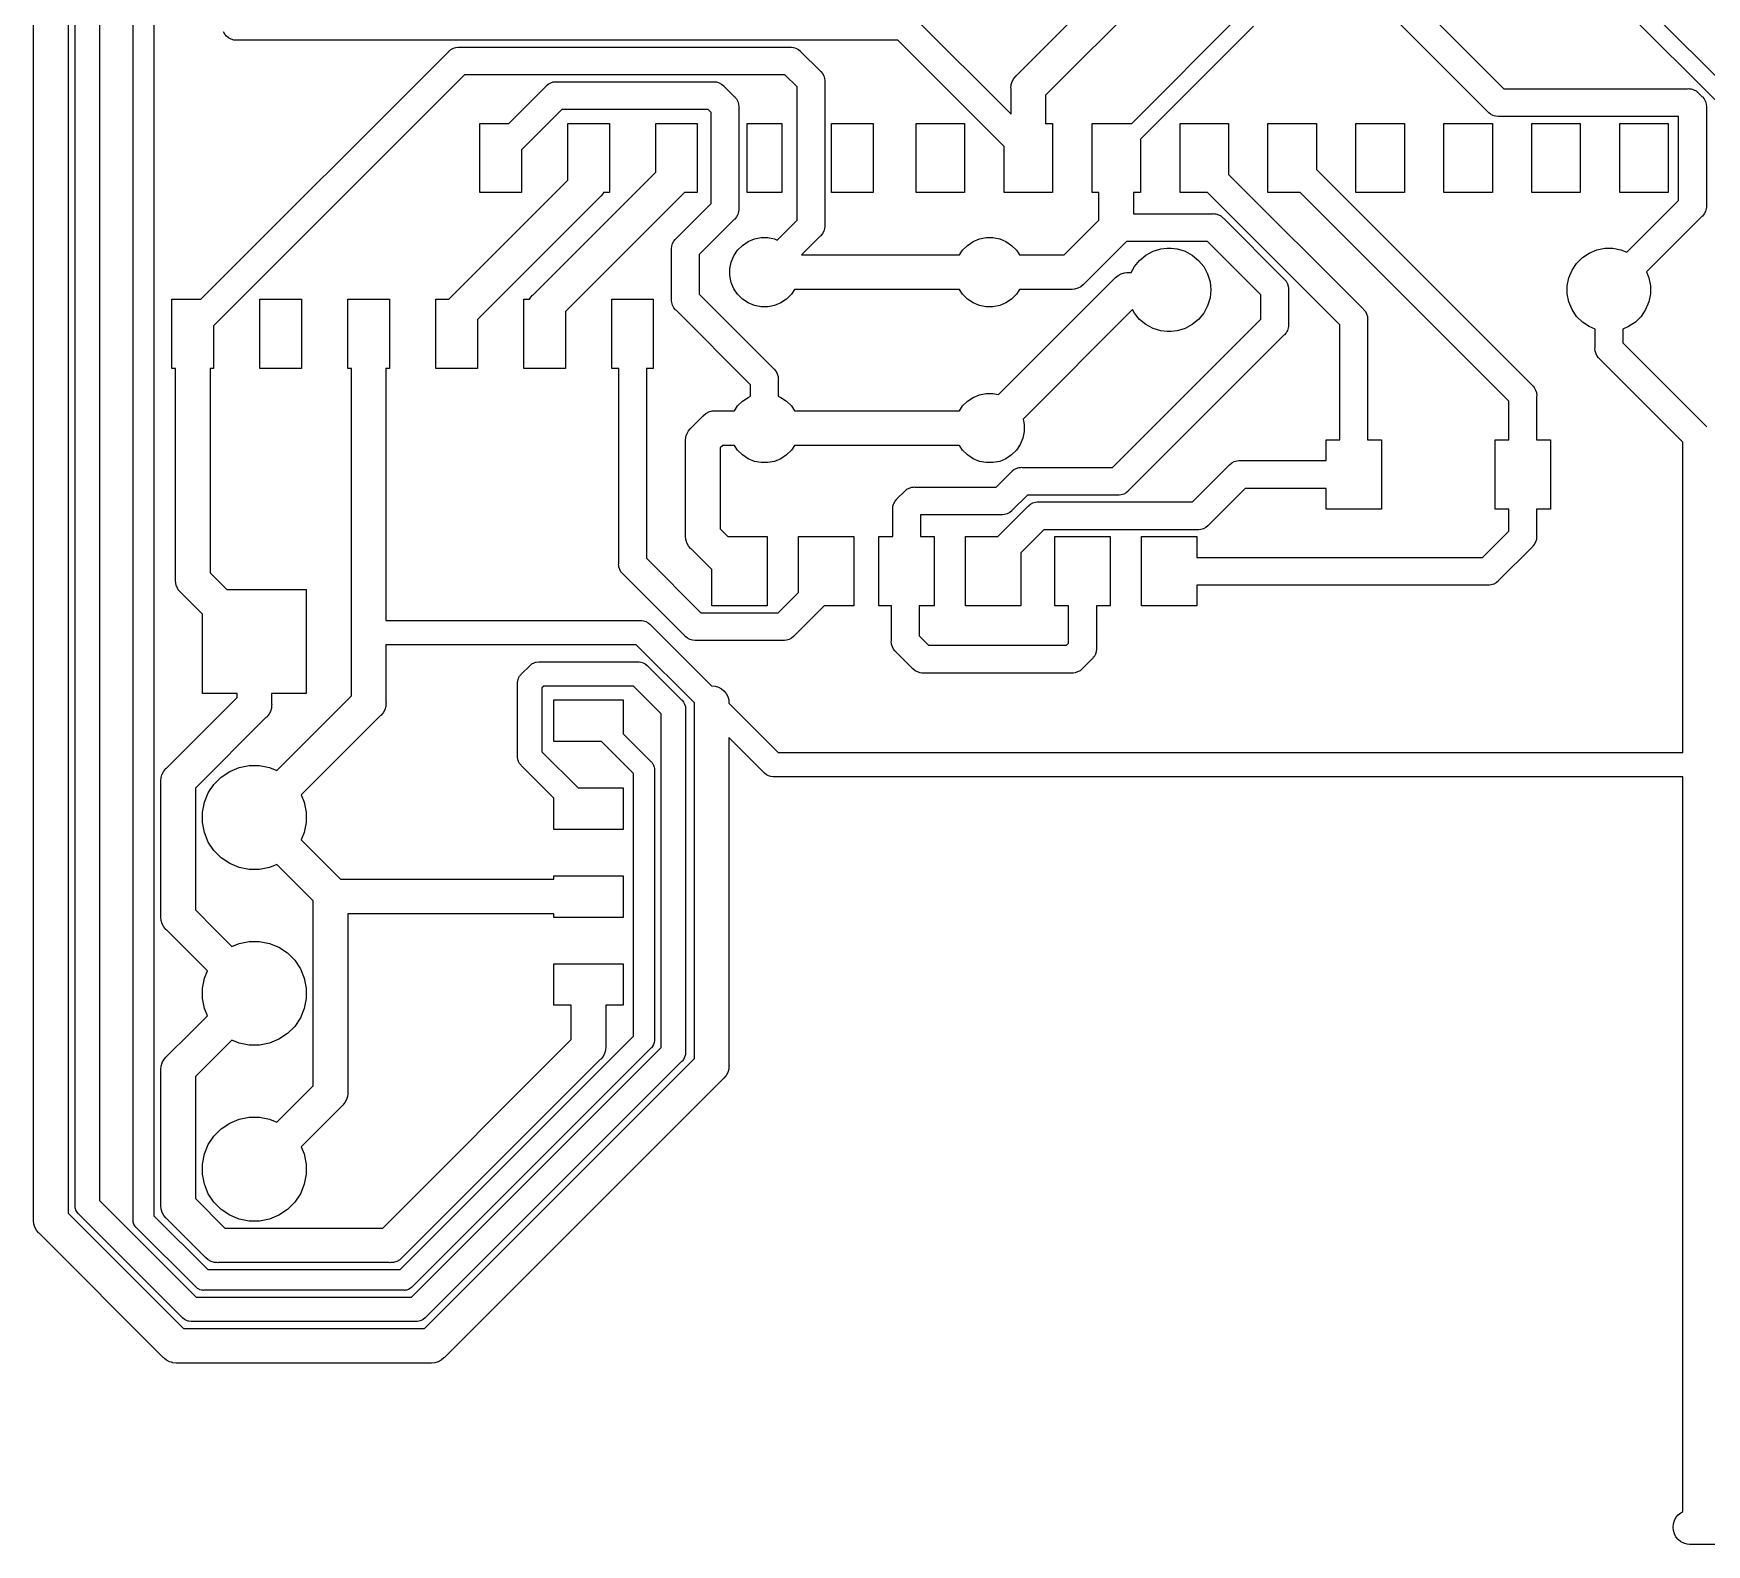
# Model space of a CAD drawing. Extents: x 86.3 to 169.3, y -137.1 to -48.6.
# Drawn here: x 86.33 to 134.65, y -137.08 to -93.43 of the extents above; entities that cross this region are included whole.
import ezdxf

# ---------------------------------------------------------------- set-up
doc = ezdxf.new("R2010")
doc.units = 0
doc.header["$MEASUREMENT"] = 0
doc.layers.add('BLACK', color=7, linetype='CONTINUOUS')

msp = doc.modelspace()

# ---------------------------------------------------------------- linework, layer by layer
at = {"layer": 'BLACK', "linetype": 'CONTINUOUS'}
for p, q in [((86.334, -127.695), (86.334, -88.7436)), ((87.334, -88.9262), (87.334, -127.512)), ((87.534, -127.267), (87.534, -89.1712)), ((88.234, -89.299), (88.234, -127.139)), ((89.21, -127.693), (89.21, -89.9287)), ((89.81, -90.0383), (89.81, -127.584)), ((114.726, -94.6371), (119.442, -89.9209)), ((120.369, -90.408), (115.562, -95.2151)), ((124.372, -90.6023), (128.798, -95.028)), ((128.335, -95.6969), (123.703, -91.0647)), ((131.842, -91.5923), (135.82, -95.5704)), ((135.402, -95.8594), (131.424, -91.8814)), ((111.759, -92.959), (114.562, -95.7623)), ((118.048, -96.028), (121.142, -92.9344)), ((121.56, -93.2235), (118.302, -96.4816)), ((91.8578, -93.4513), (91.8207, -93.3818)), ((91.9078, -93.5122), (91.8578, -93.4513)), ((91.9687, -93.5622), (91.9078, -93.5122)), ((92.0382, -93.5993), (91.9687, -93.5622)), ((92.1136, -93.6222), (92.0382, -93.5993)), ((92.1724, -93.628), (92.1136, -93.6222)), ((92.192, -93.6299), (92.1724, -93.628)), ((92.1724, -93.628), (92.1724, -93.628)), ((92.2117, -93.628), (92.192, -93.6299)), ((111.296, -93.628), (92.2117, -93.628)), ((114.362, -96.6937), (111.296, -93.628)), ((91.1663, -101.108), (98.3153, -93.959)), ((98.3153, -93.959), (98.3278, -93.9438)), ((98.3278, -93.9438), (98.3431, -93.9313)), ((98.3431, -93.9313), (98.3887, -93.8938)), ((98.3431, -93.9313), (98.3431, -93.9313)), ((98.3887, -93.8938), (98.4582, -93.8567)), ((98.3887, -93.8938), (98.3887, -93.8938)), ((98.3887, -93.8938), (98.3887, -93.8938)), ((98.4582, -93.8567), (98.5336, -93.8338)), ((98.5336, -93.8338), (98.5924, -93.828)), ((98.5924, -93.828), (98.612, -93.8261)), ((98.5924, -93.828), (98.5924, -93.828)), ((98.612, -93.8261), (98.6316, -93.828)), ((98.6316, -93.828), (108.178, -93.828)), ((108.178, -93.828), (108.198, -93.8261)), ((108.198, -93.8261), (108.218, -93.828)), ((108.218, -93.828), (108.218, -93.828)), ((108.218, -93.828), (108.276, -93.8338)), ((108.276, -93.8338), (108.352, -93.8567)), ((108.352, -93.8567), (108.421, -93.8938)), ((108.421, -93.8938), (108.482, -93.9438)), ((108.482, -93.9438), (108.495, -93.959)), ((108.495, -93.959), (109.051, -94.5153)), ((98.7777, -94.628), (91.532, -101.874)), ((108.032, -94.628), (98.7777, -94.628)), ((108.382, -94.9777), (108.032, -94.628)), ((109.051, -94.5153), (109.066, -94.5278)), ((109.066, -94.5278), (109.116, -94.5887)), ((109.116, -94.5887), (109.153, -94.6582)), ((109.153, -94.6582), (109.176, -94.7336)), ((114.644, -94.7289), (114.707, -94.6527)), ((114.707, -94.6527), (114.726, -94.6371)), ((100.056, -96.028), (101.125, -94.9591)), ((101.125, -94.9591), (101.138, -94.9438)), ((101.138, -94.9438), (101.199, -94.8938)), ((101.199, -94.8938), (101.268, -94.8567)), ((101.268, -94.8567), (101.344, -94.8338)), ((101.344, -94.8338), (101.402, -94.828)), ((101.402, -94.828), (101.422, -94.8261)), ((101.422, -94.8261), (101.442, -94.828)), ((101.442, -94.828), (105.962, -94.828)), ((105.962, -94.828), (105.982, -94.8261)), ((105.982, -94.8261), (106.002, -94.828)), ((106.002, -94.828), (106.002, -94.828)), ((106.002, -94.828), (106.06, -94.8338)), ((106.06, -94.8338), (106.136, -94.8567)), ((106.136, -94.8567), (106.205, -94.8938)), ((106.205, -94.8938), (106.266, -94.9438)), ((106.266, -94.9438), (106.279, -94.9591)), ((106.279, -94.9591), (106.571, -95.2513)), ((108.382, -98.8243), (108.382, -94.9777)), ((109.176, -94.7336), (109.182, -94.7924)), ((109.182, -94.7924), (109.182, -94.7924)), ((109.182, -94.7924), (109.184, -94.812)), ((109.184, -94.812), (109.182, -94.8316)), ((109.182, -94.8316), (109.182, -98.9704)), ((114.56, -95.008), (114.569, -94.91)), ((114.562, -95.0326), (114.56, -95.008)), ((114.562, -95.7623), (114.562, -95.0326)), ((114.569, -94.91), (114.578, -94.8814)), ((114.578, -94.8814), (114.598, -94.8157)), ((114.598, -94.8157), (114.644, -94.7289)), ((128.798, -95.028), (134.102, -95.028)), ((134.102, -95.028), (134.122, -95.0261)), ((134.122, -95.0261), (134.142, -95.028)), ((134.142, -95.028), (134.142, -95.028)), ((134.142, -95.028), (134.2, -95.0338)), ((134.2, -95.0338), (134.276, -95.0567)), ((134.276, -95.0567), (134.345, -95.0938)), ((134.345, -95.0938), (134.406, -95.1438)), ((134.406, -95.1438), (134.419, -95.159)), ((134.419, -95.159), (134.511, -95.2513)), ((101.588, -95.628), (100.422, -96.7937)), ((105.816, -95.628), (101.588, -95.628)), ((105.902, -95.7137), (105.816, -95.628)), ((106.571, -95.2513), (106.586, -95.2638)), ((106.586, -95.2638), (106.599, -95.279)), ((106.599, -95.279), (106.599, -95.279)), ((106.599, -95.279), (106.636, -95.3247)), ((106.636, -95.3247), (106.673, -95.3942)), ((106.673, -95.3942), (106.696, -95.4696)), ((106.696, -95.4696), (106.704, -95.548)), ((106.704, -95.548), (106.702, -95.5676)), ((106.702, -95.5676), (106.702, -98.4884)), ((115.562, -95.2151), (115.562, -96.028)), ((134.511, -95.2513), (134.526, -95.2638)), ((134.526, -95.2638), (134.576, -95.3247)), ((134.576, -95.3247), (134.613, -95.3942)), ((134.613, -95.3942), (134.613, -95.3942)), ((134.613, -95.3942), (134.636, -95.4696)), ((134.636, -95.4696), (134.644, -95.548)), ((134.644, -95.548), (134.642, -95.5676)), ((134.642, -95.5676), (134.642, -98.4024)), ((99.222, -98.028), (99.222, -96.028)), ((99.222, -96.028), (100.056, -96.028)), ((101.762, -97.6709), (101.762, -96.028)), ((101.762, -96.028), (102.962, -96.028)), ((102.962, -96.028), (102.962, -98.028)), ((104.302, -97.4409), (104.302, -96.028)), ((104.302, -96.028), (105.502, -96.028)), ((105.502, -96.028), (105.502, -98.028)), ((105.902, -98.3423), (105.902, -95.7137)), ((106.942, -98.028), (106.942, -96.028)), ((106.942, -96.028), (107.942, -96.028)), ((107.942, -96.028), (107.942, -98.028)), ((109.382, -98.028), (109.382, -96.028)), ((109.382, -96.028), (110.582, -96.028)), ((110.582, -96.028), (110.582, -98.028)), ((111.822, -98.028), (111.822, -96.028)), ((111.822, -96.028), (113.222, -96.028)), ((113.222, -96.028), (113.222, -98.028)), ((115.562, -96.028), (115.762, -96.028)), ((115.762, -96.028), (115.762, -98.028)), ((116.902, -98.028), (116.902, -96.028)), ((116.902, -96.028), (118.048, -96.028)), ((119.442, -98.028), (119.442, -96.028)), ((119.442, -96.028), (120.842, -96.028)), ((120.842, -96.028), (120.842, -97.5023)), ((121.982, -98.028), (121.982, -96.028)), ((121.982, -96.028), (123.382, -96.028)), ((123.382, -96.028), (123.382, -97.3623)), ((124.522, -98.028), (124.522, -96.028)), ((124.522, -96.028), (125.922, -96.028)), ((125.922, -96.028), (125.922, -98.028)), ((127.062, -98.028), (127.062, -96.028)), ((127.062, -96.028), (128.462, -96.028)), ((128.348, -95.7122), (128.335, -95.6969)), ((128.363, -95.7247), (128.348, -95.7122)), ((128.409, -95.7622), (128.363, -95.7247)), ((128.478, -95.7993), (128.409, -95.7622)), ((128.462, -96.028), (128.462, -98.028)), ((128.554, -95.8222), (128.478, -95.7993)), ((128.632, -95.8299), (128.554, -95.8222)), ((128.652, -95.828), (128.632, -95.8299)), ((133.842, -95.828), (128.652, -95.828)), ((129.602, -98.028), (129.602, -96.028)), ((129.602, -96.028), (131.002, -96.028)), ((131.002, -96.028), (131.002, -98.028)), ((132.142, -98.028), (132.142, -96.028)), ((132.142, -96.028), (133.542, -96.028)), ((133.542, -96.028), (133.542, -98.028)), ((133.842, -98.2563), (133.842, -95.828)), ((118.302, -96.4816), (118.302, -98.028)), ((100.422, -96.7937), (100.422, -98.028)), ((114.362, -98.028), (114.362, -96.6937)), ((100.756, -100.987), (104.302, -97.4409)), ((120.842, -97.5023), (124.729, -101.389)), ((123.382, -97.3623), (129.609, -103.589)), ((98.3249, -101.108), (101.762, -97.6709)), ((100.422, -98.028), (99.222, -98.028)), ((105.129, -98.028), (101.692, -101.465)), ((102.78, -98.0571), (102.717, -98.1333)), ((102.795, -98.028), (102.78, -98.0571)), ((102.962, -98.028), (102.795, -98.028)), ((105.502, -98.028), (105.129, -98.028)), ((107.942, -98.028), (106.942, -98.028)), ((110.582, -98.028), (109.382, -98.028)), ((113.222, -98.028), (111.822, -98.028)), ((115.762, -98.028), (114.362, -98.028)), ((117.102, -98.028), (116.902, -98.028)), ((117.102, -98.8209), (117.102, -98.028)), ((118.302, -98.028), (118.102, -98.028)), ((118.102, -98.028), (118.102, -98.638)), ((120.236, -98.028), (119.442, -98.028)), ((124.06, -101.852), (120.236, -98.028)), ((122.916, -98.028), (121.982, -98.028)), ((128.94, -104.052), (122.916, -98.028)), ((125.922, -98.028), (124.522, -98.028)), ((128.462, -98.028), (127.062, -98.028)), ((131.002, -98.028), (129.602, -98.028)), ((133.542, -98.028), (132.142, -98.028)), ((102.698, -98.1489), (99.152, -101.695)), ((102.717, -98.1333), (102.698, -98.1489)), ((104.887, -99.3573), (105.902, -98.3423)), ((106.702, -98.5276), (106.696, -98.5864)), ((106.702, -98.4884), (106.704, -98.508)), ((106.704, -98.508), (106.702, -98.5276)), ((106.702, -98.5276), (106.702, -98.5276)), ((132.344, -99.7539), (133.842, -98.2563)), ((134.636, -98.5004), (134.613, -98.5758)), ((134.642, -98.4416), (134.636, -98.5004)), ((134.642, -98.4024), (134.644, -98.422)), ((134.644, -98.422), (134.642, -98.4416)), ((134.642, -98.4416), (134.642, -98.4416)), ((106.571, -98.8047), (105.556, -99.8197)), ((106.586, -98.7922), (106.571, -98.8047)), ((106.605, -98.769), (106.586, -98.7922)), ((106.636, -98.7313), (106.605, -98.769)), ((106.673, -98.6618), (106.636, -98.7313)), ((106.636, -98.7313), (106.636, -98.7313)), ((106.696, -98.5864), (106.673, -98.6618)), ((107.807, -99.3989), (108.173, -99.0333)), ((108.173, -99.0333), (108.382, -98.8243)), ((108.173, -99.0333), (108.173, -99.0333)), ((109.182, -99.0096), (109.176, -99.0684)), ((109.182, -98.9704), (109.184, -98.99)), ((109.184, -98.99), (109.182, -99.0096)), ((116.093, -99.83), (117.102, -98.8209)), ((118.102, -98.638), (120.378, -98.638)), ((120.378, -98.638), (120.398, -98.6361)), ((120.398, -98.6361), (120.417, -98.638)), ((120.417, -98.638), (120.417, -98.638)), ((120.417, -98.638), (120.476, -98.6438)), ((120.476, -98.6438), (120.552, -98.6667)), ((120.552, -98.6667), (120.621, -98.7038)), ((120.621, -98.7038), (120.682, -98.7538)), ((120.682, -98.7538), (120.695, -98.769)), ((120.695, -98.769), (122.443, -100.517)), ((134.511, -98.7187), (132.91, -100.32)), ((134.526, -98.7062), (134.511, -98.7187)), ((134.576, -98.6453), (134.526, -98.7062)), ((134.613, -98.5758), (134.576, -98.6453)), ((104.762, -99.5756), (104.785, -99.5002)), ((104.785, -99.5002), (104.822, -99.4307)), ((104.822, -99.4307), (104.859, -99.3851)), ((104.859, -99.385), (104.872, -99.3698)), ((104.859, -99.3851), (104.859, -99.385)), ((104.872, -99.3698), (104.887, -99.3573)), ((106.805, -99.5532), (106.968, -99.4438)), ((106.968, -99.4438), (107.15, -99.3684)), ((107.15, -99.3684), (107.344, -99.33)), ((107.344, -99.33), (107.54, -99.33)), ((107.54, -99.33), (107.734, -99.3684)), ((107.734, -99.3684), (107.807, -99.3989)), ((109.051, -99.2867), (108.739, -99.5989)), ((109.066, -99.2742), (109.051, -99.2867)), ((109.116, -99.2133), (109.066, -99.2742)), ((109.153, -99.1438), (109.116, -99.2133)), ((109.176, -99.0684), (109.153, -99.1438)), ((113.305, -99.5532), (113.468, -99.4438)), ((113.468, -99.4438), (113.65, -99.3684)), ((113.65, -99.3684), (113.844, -99.33)), ((113.844, -99.33), (114.04, -99.33)), ((114.04, -99.33), (114.234, -99.3684)), ((114.234, -99.3684), (114.416, -99.4438)), ((114.416, -99.4438), (114.579, -99.5532)), ((117.899, -99.438), (116.671, -100.666)), ((120.232, -99.438), (117.899, -99.438)), ((121.774, -100.98), (120.232, -99.438)), ((104.754, -99.654), (104.762, -99.5756)), ((104.756, -99.6737), (104.754, -99.654)), ((104.756, -101.11), (104.756, -99.6737)), ((105.556, -99.8197), (105.556, -100.964)), ((106.48, -100.038), (106.556, -99.8563)), ((106.556, -99.8563), (106.665, -99.6925)), ((106.665, -99.6925), (106.805, -99.5532)), ((108.739, -99.599), (108.508, -99.83)), ((108.508, -99.83), (113.073, -99.83)), ((108.739, -99.5989), (108.739, -99.599)), ((113.073, -99.83), (113.165, -99.6925)), ((113.165, -99.6925), (113.305, -99.5532)), ((114.579, -99.5532), (114.719, -99.6925)), ((114.719, -99.6925), (114.811, -99.83)), ((114.811, -99.83), (116.093, -99.83)), ((118.123, -100.168), (118.273, -99.9854)), ((118.273, -99.9854), (118.456, -99.8354)), ((118.456, -99.8354), (118.665, -99.724)), ((118.665, -99.724), (118.891, -99.6554)), ((118.891, -99.6554), (119.067, -99.638)), ((119.067, -99.638), (119.185, -99.638)), ((119.185, -99.638), (119.361, -99.6554)), ((119.361, -99.6554), (119.587, -99.724)), ((119.587, -99.724), (119.796, -99.8354)), ((119.796, -99.8354), (119.979, -99.9854)), ((119.979, -99.9854), (120.129, -100.168)), ((130.894, -100.073), (131.061, -99.9059)), ((131.061, -99.9059), (131.258, -99.7746)), ((131.258, -99.7746), (131.476, -99.6841)), ((131.476, -99.6841), (131.708, -99.638)), ((131.708, -99.638), (131.944, -99.638)), ((131.944, -99.638), (132.176, -99.6841)), ((132.176, -99.6841), (132.344, -99.7539)), ((106.442, -100.232), (106.48, -100.038)), ((106.442, -100.428), (106.442, -100.232)), ((106.48, -100.622), (106.442, -100.428)), ((117.563, -100.502), (117.579, -100.483)), ((117.579, -100.483), (117.655, -100.42)), ((117.655, -100.42), (117.742, -100.374)), ((117.742, -100.374), (117.836, -100.345)), ((117.836, -100.345), (117.909, -100.338)), ((117.909, -100.338), (117.934, -100.336)), ((117.934, -100.336), (117.959, -100.338)), ((117.959, -100.338), (118.033, -100.338)), ((118.033, -100.338), (118.123, -100.168)), ((120.129, -100.168), (120.24, -100.377)), ((120.24, -100.377), (120.309, -100.603)), ((130.626, -100.72), (130.672, -100.488)), ((130.672, -100.488), (130.763, -100.27)), ((130.763, -100.27), (130.894, -100.073)), ((132.91, -100.32), (132.98, -100.488)), ((132.98, -100.488), (133.026, -100.72)), ((105.556, -100.964), (107.711, -103.119)), ((106.556, -100.804), (106.48, -100.622)), ((106.665, -100.967), (106.556, -100.804)), ((106.805, -101.107), (106.665, -100.967)), ((108.219, -100.967), (108.079, -101.107)), ((108.311, -100.83), (108.219, -100.967)), ((113.073, -100.83), (108.311, -100.83)), ((113.165, -100.967), (113.073, -100.83)), ((113.305, -101.107), (113.165, -100.967)), ((114.203, -103.862), (117.563, -100.502)), ((114.719, -100.967), (114.579, -101.107)), ((114.811, -100.83), (114.719, -100.967)), ((116.275, -100.83), (114.811, -100.83)), ((116.3, -100.832), (116.275, -100.83)), ((116.325, -100.83), (116.3, -100.832)), ((116.398, -100.823), (116.325, -100.83)), ((116.492, -100.794), (116.398, -100.823)), ((116.579, -100.748), (116.492, -100.794)), ((116.655, -100.685), (116.579, -100.748)), ((116.671, -100.666), (116.655, -100.685)), ((120.309, -100.603), (120.332, -100.838)), ((120.332, -100.838), (120.309, -101.073)), ((122.443, -100.517), (122.458, -100.53)), ((122.458, -100.53), (122.471, -100.545)), ((122.471, -100.545), (122.471, -100.545)), ((122.471, -100.545), (122.482, -100.559)), ((122.482, -100.559), (122.508, -100.591)), ((122.508, -100.591), (122.545, -100.66)), ((122.545, -100.66), (122.568, -100.736)), ((122.568, -100.736), (122.574, -100.795)), ((122.574, -100.795), (122.574, -100.795)), ((122.574, -100.795), (122.576, -100.814)), ((122.576, -100.814), (122.574, -100.834)), ((122.574, -100.834), (122.574, -101.834)), ((130.626, -100.956), (130.626, -100.72)), ((130.672, -101.188), (130.626, -100.956)), ((133.026, -100.956), (132.98, -101.188)), ((133.026, -100.72), (133.026, -100.956)), ((90.332, -103.108), (90.332, -101.108)), ((90.332, -101.108), (91.1663, -101.108)), ((92.872, -103.108), (92.872, -101.108)), ((92.872, -101.108), (94.072, -101.108)), ((94.072, -101.108), (94.072, -103.108)), ((95.412, -103.108), (95.412, -101.108)), ((95.412, -101.108), (96.612, -101.108)), ((96.612, -101.108), (96.612, -103.108)), ((97.952, -103.108), (97.952, -101.108)), ((97.952, -101.108), (98.3249, -101.108)), ((100.492, -103.108), (100.492, -101.108)), ((100.492, -101.108), (100.659, -101.108)), ((100.659, -101.108), (100.674, -101.079)), ((100.674, -101.079), (100.737, -101.003)), ((100.737, -101.003), (100.756, -100.987)), ((103.032, -103.108), (103.032, -101.108)), ((103.032, -101.108), (104.232, -101.108)), ((104.232, -101.108), (104.232, -103.108)), ((104.754, -101.13), (104.756, -101.11)), ((104.756, -101.149), (104.754, -101.13)), ((104.762, -101.208), (104.756, -101.149)), ((104.785, -101.284), (104.762, -101.208)), ((104.822, -101.353), (104.785, -101.284)), ((104.872, -101.414), (104.822, -101.353)), ((104.887, -101.427), (104.872, -101.414)), ((107.042, -103.581), (104.887, -101.427)), ((106.968, -101.216), (106.805, -101.107)), ((107.15, -101.292), (106.968, -101.216)), ((107.344, -101.33), (107.15, -101.292)), ((107.54, -101.33), (107.344, -101.33)), ((107.734, -101.292), (107.54, -101.33)), ((107.916, -101.216), (107.734, -101.292)), ((108.079, -101.107), (107.916, -101.216)), ((113.468, -101.216), (113.305, -101.107)), ((113.65, -101.292), (113.468, -101.216)), ((113.844, -101.33), (113.65, -101.292)), ((114.04, -101.33), (113.844, -101.33)), ((114.234, -101.292), (114.04, -101.33)), ((114.416, -101.216), (114.234, -101.292)), ((114.579, -101.107), (114.416, -101.216)), ((118.07, -101.409), (114.91, -104.569)), ((118.123, -101.508), (118.07, -101.409)), ((120.24, -101.299), (120.129, -101.508)), ((120.309, -101.073), (120.24, -101.299)), ((121.774, -101.688), (121.774, -100.98)), ((124.729, -101.389), (124.744, -101.402)), ((124.744, -101.402), (124.794, -101.463)), ((130.763, -101.406), (130.672, -101.188)), ((130.894, -101.603), (130.763, -101.406)), ((132.889, -101.406), (132.758, -101.603)), ((132.98, -101.188), (132.889, -101.406)), ((91.532, -101.874), (91.532, -103.108)), ((99.152, -101.695), (99.152, -103.108)), ((101.692, -101.465), (101.692, -103.108)), ((117.496, -105.966), (121.774, -101.688)), ((118.273, -101.691), (118.123, -101.508)), ((118.456, -101.841), (118.273, -101.691)), ((118.665, -101.952), (118.456, -101.841)), ((119.796, -101.841), (119.587, -101.952)), ((119.979, -101.691), (119.796, -101.841)), ((120.129, -101.508), (119.979, -101.691)), ((122.568, -101.932), (122.545, -102.008)), ((122.571, -101.901), (122.568, -101.932)), ((122.576, -101.854), (122.571, -101.901)), ((122.574, -101.834), (122.576, -101.854)), ((124.06, -104.352), (124.06, -101.852)), ((124.794, -101.463), (124.831, -101.532)), ((124.831, -101.532), (124.854, -101.608)), ((124.854, -101.608), (124.86, -101.666)), ((124.86, -101.666), (124.86, -101.666)), ((124.86, -101.666), (124.862, -101.686)), ((124.862, -101.686), (124.86, -101.706)), ((124.86, -101.706), (124.86, -105.172)), ((131.061, -101.77), (130.894, -101.603)), ((131.258, -101.901), (131.061, -101.77)), ((131.426, -101.971), (131.258, -101.901)), ((132.394, -101.901), (132.226, -101.971)), ((132.591, -101.77), (132.394, -101.901)), ((132.758, -101.603), (132.591, -101.77)), ((122.443, -102.151), (117.959, -106.635)), ((118.891, -102.021), (118.665, -101.952)), ((119.067, -102.038), (118.891, -102.021)), ((119.185, -102.038), (119.067, -102.038)), ((119.361, -102.021), (119.185, -102.038)), ((119.587, -101.952), (119.361, -102.021)), ((122.458, -102.138), (122.443, -102.151)), ((122.499, -102.088), (122.458, -102.138)), ((122.508, -102.077), (122.499, -102.088)), ((122.529, -102.038), (122.508, -102.077)), ((122.545, -102.008), (122.529, -102.038)), ((131.426, -102.515), (131.426, -101.971)), ((132.226, -101.971), (132.226, -102.369)), ((132.226, -102.369), (134.635, -104.778)), ((131.424, -102.535), (131.426, -102.515)), ((131.432, -102.613), (131.424, -102.535)), ((131.455, -102.689), (131.432, -102.613)), ((131.492, -102.758), (131.455, -102.689)), ((131.529, -102.804), (131.492, -102.758)), ((131.542, -102.819), (131.529, -102.804)), ((131.529, -102.804), (131.529, -102.804)), ((131.557, -102.832), (131.542, -102.819)), ((133.966, -105.241), (131.557, -102.832)), ((90.432, -103.108), (90.332, -103.108)), ((90.432, -109.195), (90.432, -103.108)), ((91.532, -103.108), (91.432, -103.108)), ((91.432, -103.108), (91.432, -109.013)), ((94.072, -103.108), (92.872, -103.108)), ((95.512, -103.108), (95.412, -103.108)), ((95.512, -105.385), (95.512, -103.108)), ((96.612, -103.108), (96.512, -103.108)), ((96.512, -103.108), (96.512, -110.394)), ((99.152, -103.108), (97.952, -103.108)), ((101.692, -103.108), (100.492, -103.108)), ((103.232, -103.108), (103.032, -103.108)), ((103.232, -103.928), (103.232, -103.108)), ((104.232, -103.108), (104.032, -103.108)), ((104.032, -103.108), (104.032, -108.592)), ((107.711, -103.119), (107.726, -103.132)), ((107.726, -103.132), (107.776, -103.192)), ((107.776, -103.192), (107.813, -103.262)), ((107.813, -103.262), (107.836, -103.337)), ((107.836, -103.337), (107.842, -103.396)), ((107.042, -103.913), (107.042, -103.581)), ((107.842, -103.396), (107.842, -103.396)), ((107.842, -103.396), (107.844, -103.416)), ((107.844, -103.416), (107.842, -103.435)), ((107.842, -103.435), (107.842, -103.913)), ((113.468, -103.944), (113.65, -103.868)), ((113.65, -103.868), (113.844, -103.83)), ((113.844, -103.83), (114.04, -103.83)), ((114.04, -103.83), (114.203, -103.862)), ((129.609, -103.589), (129.624, -103.602)), ((129.624, -103.602), (129.637, -103.617)), ((129.637, -103.617), (129.637, -103.617)), ((129.637, -103.617), (129.674, -103.663)), ((129.674, -103.663), (129.711, -103.732)), ((129.711, -103.732), (129.734, -103.808)), ((129.734, -103.808), (129.742, -103.886)), ((103.232, -108.738), (103.232, -103.928)), ((103.232, -103.928), (103.232, -103.928)), ((105.836, -104.366), (105.93, -104.337)), ((105.93, -104.337), (106.003, -104.33)), ((106.003, -104.33), (106.028, -104.328)), ((106.028, -104.328), (106.052, -104.33)), ((106.052, -104.33), (106.573, -104.33)), ((106.573, -104.33), (106.665, -104.193)), ((106.665, -104.193), (106.805, -104.053)), ((106.805, -104.053), (106.968, -103.944)), ((106.968, -103.944), (107.042, -103.913)), ((107.842, -103.913), (107.916, -103.944)), ((107.916, -103.944), (108.079, -104.053)), ((108.079, -104.053), (108.219, -104.193)), ((108.219, -104.193), (108.311, -104.33)), ((108.311, -104.33), (113.073, -104.33)), ((113.073, -104.33), (113.165, -104.193)), ((113.165, -104.193), (113.305, -104.053)), ((113.305, -104.053), (113.468, -103.944)), ((124.06, -105.172), (124.06, -104.352)), ((124.06, -104.352), (124.06, -104.352)), ((128.94, -105.172), (128.94, -104.052)), ((129.742, -103.886), (129.74, -103.906)), ((129.74, -103.906), (129.74, -105.172)), ((105.246, -104.915), (105.309, -104.839)), ((105.309, -104.839), (105.328, -104.823)), ((105.328, -104.823), (105.657, -104.494)), ((105.657, -104.494), (105.673, -104.475)), ((105.673, -104.475), (105.749, -104.412)), ((105.749, -104.412), (105.836, -104.366)), ((114.91, -104.569), (114.942, -104.732)), ((114.942, -104.732), (114.942, -104.928)), ((134.635, -104.778), (134.65, -104.791)), ((105.162, -105.194), (105.171, -105.096)), ((105.164, -105.218), (105.162, -105.194)), ((105.164, -107.925), (105.164, -105.218)), ((105.171, -105.096), (105.183, -105.055)), ((105.183, -105.055), (105.2, -105.002)), ((105.2, -105.002), (105.246, -104.915)), ((114.828, -105.304), (114.719, -105.467)), ((114.904, -105.122), (114.828, -105.304)), ((114.942, -104.928), (114.904, -105.122)), ((123.66, -105.772), (123.66, -105.172)), ((123.66, -105.172), (124.06, -105.172)), ((124.86, -105.172), (125.26, -105.172)), ((125.26, -105.172), (125.26, -107.172)), ((128.54, -107.172), (128.54, -105.172)), ((128.54, -105.172), (128.94, -105.172)), ((129.74, -105.172), (130.14, -105.172)), ((130.14, -105.172), (130.14, -107.172)), ((133.966, -114.204), (133.966, -105.241)), ((95.512, -110.719), (95.512, -105.385)), ((95.512, -105.385), (95.512, -105.385)), ((106.235, -105.33), (106.164, -105.401)), ((106.164, -105.401), (106.164, -107.743)), ((106.573, -105.33), (106.235, -105.33)), ((106.665, -105.467), (106.573, -105.33)), ((106.805, -105.607), (106.665, -105.467)), ((106.968, -105.716), (106.805, -105.607)), ((107.15, -105.792), (106.968, -105.716)), ((107.344, -105.83), (107.15, -105.792)), ((107.734, -105.792), (107.54, -105.83)), ((107.916, -105.716), (107.734, -105.792)), ((108.079, -105.607), (107.916, -105.716)), ((108.219, -105.467), (108.079, -105.607)), ((108.311, -105.33), (108.219, -105.467)), ((113.073, -105.33), (108.311, -105.33)), ((113.165, -105.467), (113.073, -105.33)), ((113.305, -105.607), (113.165, -105.467)), ((113.468, -105.716), (113.305, -105.607)), ((113.65, -105.792), (113.468, -105.716)), ((113.844, -105.83), (113.65, -105.792)), ((114.234, -105.792), (114.04, -105.83)), ((114.416, -105.716), (114.234, -105.792)), ((114.579, -105.607), (114.416, -105.716)), ((114.719, -105.467), (114.579, -105.607)), ((120.935, -105.838), (121.004, -105.801)), ((121.004, -105.801), (121.08, -105.778)), ((121.08, -105.778), (121.138, -105.772)), ((121.138, -105.772), (121.158, -105.77)), ((121.158, -105.77), (121.178, -105.772)), ((121.178, -105.772), (123.66, -105.772)), ((107.54, -105.83), (107.344, -105.83)), ((114.04, -105.83), (113.844, -105.83)), ((114.134, -106.534), (114.571, -106.097)), ((114.571, -106.097), (114.584, -106.082)), ((114.584, -106.082), (114.599, -106.069)), ((114.599, -106.069), (114.645, -106.032)), ((114.599, -106.069), (114.599, -106.069)), ((114.645, -106.032), (114.714, -105.995)), ((114.714, -105.995), (114.79, -105.972)), ((114.79, -105.972), (114.848, -105.966)), ((114.848, -105.966), (114.868, -105.964)), ((114.868, -105.964), (114.888, -105.966)), ((114.888, -105.966), (117.496, -105.966)), ((119.798, -106.966), (120.861, -105.903)), ((120.861, -105.903), (120.874, -105.888)), ((120.874, -105.888), (120.935, -105.838)), ((111.277, -106.869), (111.481, -106.665)), ((111.481, -106.665), (111.494, -106.65)), ((111.494, -106.65), (111.555, -106.6)), ((111.555, -106.6), (111.624, -106.563)), ((111.624, -106.563), (111.7, -106.54)), ((111.7, -106.54), (111.758, -106.534)), ((111.758, -106.534), (111.778, -106.532)), ((111.778, -106.532), (111.798, -106.534)), ((111.798, -106.534), (114.134, -106.534)), ((115.034, -106.766), (114.597, -107.203)), ((117.642, -106.766), (115.034, -106.766)), ((117.662, -106.768), (117.642, -106.766)), ((117.682, -106.766), (117.662, -106.768)), ((117.74, -106.76), (117.682, -106.766)), ((117.682, -106.766), (117.682, -106.766)), ((117.816, -106.737), (117.74, -106.76)), ((117.885, -106.7), (117.816, -106.737)), ((117.946, -106.65), (117.885, -106.7)), ((117.959, -106.635), (117.946, -106.65)), ((121.324, -106.572), (120.261, -107.635)), ((123.66, -106.572), (121.324, -106.572)), ((123.66, -107.172), (123.66, -106.572)), ((111.144, -107.166), (111.152, -107.088)), ((111.146, -107.186), (111.144, -107.166)), ((111.146, -107.966), (111.146, -107.186)), ((111.152, -107.088), (111.169, -107.032)), ((111.169, -107.032), (111.175, -107.012)), ((111.175, -107.012), (111.212, -106.943)), ((111.212, -106.943), (111.262, -106.882)), ((111.262, -106.882), (111.277, -106.869)), ((114.18, -107.966), (115.049, -107.097)), ((114.584, -107.218), (114.523, -107.268)), ((114.597, -107.203), (114.584, -107.218)), ((115.049, -107.097), (115.062, -107.082)), ((115.062, -107.082), (115.077, -107.069)), ((115.077, -107.069), (115.123, -107.032)), ((115.077, -107.069), (115.077, -107.069)), ((115.123, -107.032), (115.192, -106.995)), ((115.123, -107.032), (115.123, -107.032)), ((115.123, -107.032), (115.123, -107.032)), ((115.192, -106.995), (115.268, -106.972)), ((115.268, -106.972), (115.326, -106.966)), ((115.326, -106.966), (115.346, -106.964)), ((115.326, -106.966), (115.326, -106.966)), ((115.346, -106.964), (115.366, -106.966)), ((115.366, -106.966), (119.798, -106.966)), ((125.26, -107.172), (123.66, -107.172)), ((128.94, -107.172), (128.54, -107.172)), ((128.94, -107.806), (128.94, -107.172)), ((130.14, -107.172), (129.74, -107.172)), ((129.74, -107.172), (129.74, -107.952)), ((106.164, -107.743), (106.387, -107.966)), ((114.28, -107.334), (111.946, -107.334)), ((111.946, -107.334), (111.946, -107.966)), ((114.3, -107.336), (114.28, -107.334)), ((114.32, -107.334), (114.3, -107.336)), ((114.378, -107.328), (114.32, -107.334)), ((114.32, -107.334), (114.32, -107.334)), ((114.454, -107.305), (114.378, -107.328)), ((114.523, -107.268), (114.454, -107.305)), ((120.118, -107.737), (120.042, -107.76)), ((120.187, -107.7), (120.118, -107.737)), ((120.248, -107.65), (120.187, -107.7)), ((120.261, -107.635), (120.248, -107.65)), ((105.162, -107.95), (105.164, -107.925)), ((105.171, -108.048), (105.162, -107.95)), ((105.19, -108.109), (105.171, -108.048)), ((105.2, -108.142), (105.19, -108.109)), ((105.246, -108.229), (105.2, -108.142)), ((106.387, -107.966), (107.52, -107.966)), ((107.52, -107.966), (107.52, -109.966)), ((108.42, -109.58), (108.42, -107.966)), ((108.42, -107.966), (110.02, -107.966)), ((110.02, -107.966), (110.02, -109.966)), ((110.746, -109.966), (110.746, -107.966)), ((110.746, -107.966), (111.146, -107.966)), ((111.946, -107.966), (112.346, -107.966)), ((112.346, -107.966), (112.346, -109.966)), ((113.246, -109.966), (113.246, -107.966)), ((113.246, -107.966), (114.18, -107.966)), ((115.512, -107.766), (114.846, -108.432)), ((119.944, -107.766), (115.512, -107.766)), ((115.826, -109.966), (115.826, -107.966)), ((115.826, -107.966), (117.426, -107.966)), ((117.426, -107.966), (117.426, -109.966)), ((118.326, -109.966), (118.326, -107.966)), ((118.326, -107.966), (119.926, -107.966)), ((119.926, -107.966), (119.926, -108.566)), ((119.964, -107.768), (119.944, -107.766)), ((119.984, -107.766), (119.964, -107.768)), ((120.042, -107.76), (119.984, -107.766)), ((119.984, -107.766), (119.984, -107.766)), ((128.18, -108.566), (128.94, -107.806)), ((129.674, -108.195), (129.64, -108.237)), ((129.711, -108.126), (129.674, -108.195)), ((129.674, -108.195), (129.674, -108.195)), ((129.734, -108.05), (129.711, -108.126)), ((129.74, -107.992), (129.734, -108.05)), ((129.74, -107.952), (129.742, -107.972)), ((129.742, -107.972), (129.74, -107.992)), ((129.74, -107.992), (129.74, -107.992)), ((104.032, -108.592), (105.606, -110.166)), ((105.309, -108.305), (105.246, -108.229)), ((105.328, -108.321), (105.309, -108.305)), ((105.92, -108.913), (105.328, -108.321)), ((114.846, -108.432), (114.846, -109.966)), ((119.926, -108.566), (128.18, -108.566)), ((129.609, -108.269), (128.643, -109.235)), ((129.624, -108.256), (129.609, -108.269)), ((129.64, -108.237), (129.624, -108.256)), ((91.432, -109.013), (91.9171, -109.498)), ((103.23, -108.758), (103.232, -108.738)), ((103.234, -108.799), (103.23, -108.758)), ((103.238, -108.836), (103.234, -108.799)), ((103.261, -108.912), (103.238, -108.836)), ((103.298, -108.981), (103.261, -108.912)), ((103.348, -109.042), (103.298, -108.981)), ((103.363, -109.055), (103.348, -109.042)), ((105.143, -110.835), (103.363, -109.055)), ((105.92, -109.966), (105.92, -108.913)), ((90.4296, -109.22), (90.432, -109.195)), ((90.4392, -109.318), (90.4296, -109.22)), ((90.4664, -109.407), (90.4392, -109.318)), ((90.4678, -109.412), (90.4664, -109.407)), ((90.5143, -109.499), (90.4678, -109.412)), ((90.5767, -109.575), (90.5143, -109.499)), ((90.5958, -109.591), (90.5767, -109.575)), ((91.21, -110.205), (90.5958, -109.591)), ((91.9171, -109.498), (94.21, -109.498)), ((94.21, -109.498), (94.21, -112.498)), ((107.834, -110.166), (108.42, -109.58)), ((128.326, -109.366), (119.926, -109.366)), ((119.926, -109.366), (119.926, -109.966)), ((128.346, -109.368), (128.326, -109.366)), ((128.366, -109.366), (128.346, -109.368)), ((128.424, -109.36), (128.366, -109.366)), ((128.366, -109.366), (128.366, -109.366)), ((128.5, -109.337), (128.424, -109.36)), ((128.569, -109.3), (128.5, -109.337)), ((128.63, -109.25), (128.569, -109.3)), ((128.643, -109.235), (128.63, -109.25)), ((107.52, -109.966), (105.92, -109.966)), ((109.166, -109.966), (108.297, -110.835)), ((110.02, -109.966), (109.166, -109.966)), ((111.106, -109.966), (110.746, -109.966)), ((111.106, -110.978), (111.106, -109.966)), ((112.346, -109.966), (111.906, -109.966)), ((111.906, -109.966), (111.906, -110.832)), ((114.846, -109.966), (113.246, -109.966)), ((116.226, -109.966), (115.826, -109.966)), ((116.226, -111.046), (116.226, -109.966)), ((117.426, -109.966), (117.026, -109.966)), ((117.026, -109.966), (117.026, -111.192)), ((119.926, -109.966), (118.326, -109.966)), ((91.21, -112.498), (91.21, -110.205)), ((96.512, -110.394), (103.868, -110.394)), ((103.868, -110.394), (103.885, -110.392)), ((103.885, -110.392), (103.902, -110.394)), ((103.902, -110.394), (103.902, -110.394)), ((103.902, -110.394), (103.953, -110.399)), ((103.953, -110.399), (104.019, -110.419)), ((104.019, -110.419), (104.08, -110.452)), ((104.08, -110.452), (104.133, -110.495)), ((104.133, -110.495), (104.144, -110.509)), ((104.144, -110.509), (105.911, -112.275)), ((105.606, -110.166), (107.834, -110.166)), ((95.512, -112.569), (95.512, -110.719)), ((95.512, -110.719), (95.512, -110.719)), ((103.74, -111.094), (96.512, -111.094)), ((96.512, -111.094), (96.512, -112.751)), ((105.417, -112.772), (103.74, -111.094)), ((105.156, -110.85), (105.143, -110.835)), ((105.171, -110.863), (105.156, -110.85)), ((105.217, -110.9), (105.171, -110.863)), ((105.286, -110.937), (105.217, -110.9)), ((105.362, -110.96), (105.286, -110.937)), ((105.44, -110.968), (105.362, -110.96)), ((105.46, -110.966), (105.44, -110.968)), ((107.98, -110.966), (105.46, -110.966)), ((108, -110.968), (107.98, -110.966)), ((108.02, -110.966), (108, -110.968)), ((108.078, -110.96), (108.02, -110.966)), ((108.02, -110.966), (108.02, -110.966)), ((108.154, -110.937), (108.078, -110.96)), ((108.223, -110.9), (108.154, -110.937)), ((108.284, -110.85), (108.223, -110.9)), ((108.297, -110.835), (108.284, -110.85)), ((111.104, -110.998), (111.106, -110.978)), ((111.112, -111.076), (111.104, -110.998)), ((111.135, -111.152), (111.112, -111.076)), ((111.906, -110.832), (112.18, -111.106)), ((112.18, -111.106), (116.166, -111.106)), ((116.166, -111.106), (116.226, -111.046)), ((100.787, -111.609), (100.833, -111.595)), ((100.833, -111.595), (100.853, -111.589)), ((100.853, -111.589), (100.922, -111.582)), ((100.922, -111.582), (100.939, -111.584)), ((100.939, -111.584), (103.785, -111.584)), ((103.785, -111.584), (103.802, -111.582)), ((103.802, -111.582), (103.819, -111.584)), ((103.819, -111.584), (103.819, -111.584)), ((103.819, -111.584), (103.871, -111.589)), ((103.871, -111.589), (103.937, -111.609)), ((111.172, -111.221), (111.135, -111.152)), ((111.209, -111.267), (111.172, -111.221)), ((111.222, -111.282), (111.209, -111.267)), ((111.209, -111.267), (111.209, -111.267)), ((111.237, -111.295), (111.222, -111.282)), ((111.717, -111.775), (111.237, -111.295)), ((116.895, -111.509), (116.629, -111.775)), ((116.91, -111.496), (116.895, -111.509)), ((116.938, -111.462), (116.91, -111.496)), ((116.96, -111.435), (116.938, -111.462)), ((116.997, -111.366), (116.96, -111.435)), ((117.02, -111.29), (116.997, -111.366)), ((117.028, -111.212), (117.02, -111.29)), ((117.026, -111.192), (117.028, -111.212)), ((100.325, -112.1), (100.337, -112.059)), ((100.337, -112.059), (100.37, -111.999)), ((100.37, -111.999), (100.413, -111.945)), ((100.413, -111.945), (100.427, -111.934)), ((100.427, -111.934), (100.662, -111.699)), ((100.662, -111.699), (100.673, -111.685)), ((100.673, -111.685), (100.727, -111.642)), ((100.727, -111.642), (100.787, -111.609)), ((103.937, -111.609), (103.997, -111.642)), ((103.997, -111.642), (104.051, -111.685)), ((104.051, -111.685), (104.062, -111.699)), ((104.062, -111.699), (105.047, -112.684)), ((111.73, -111.79), (111.717, -111.775)), ((111.791, -111.84), (111.73, -111.79)), ((111.86, -111.877), (111.791, -111.84)), ((111.936, -111.9), (111.86, -111.877)), ((111.994, -111.906), (111.936, -111.9)), ((112.014, -111.908), (111.994, -111.906)), ((111.994, -111.906), (111.994, -111.906)), ((112.034, -111.906), (112.014, -111.908)), ((116.312, -111.906), (112.034, -111.906)), ((116.332, -111.908), (116.312, -111.906)), ((116.352, -111.906), (116.332, -111.908)), ((116.41, -111.9), (116.352, -111.906)), ((116.352, -111.906), (116.352, -111.906)), ((116.486, -111.877), (116.41, -111.9)), ((116.555, -111.84), (116.486, -111.877)), ((116.616, -111.79), (116.555, -111.84)), ((116.629, -111.775), (116.616, -111.79)), ((92.21, -112.498), (91.21, -112.498)), ((92.21, -112.615), (92.21, -112.498)), ((94.21, -112.498), (93.21, -112.498)), ((93.21, -112.498), (93.21, -112.797)), ((93.3581, -114.723), (95.512, -112.569)), ((100.31, -112.194), (100.317, -112.125)), ((100.312, -112.211), (100.31, -112.194)), ((100.312, -114.307), (100.312, -112.211)), ((100.317, -112.125), (100.325, -112.1)), ((101.067, -112.284), (101.012, -112.339)), ((101.012, -112.339), (101.012, -114.179)), ((103.657, -112.284), (101.067, -112.284)), ((104.462, -113.089), (103.657, -112.284)), ((105.911, -112.275), (105.917, -112.274)), ((105.917, -112.274), (106.015, -112.284)), ((106.015, -112.284), (106.11, -112.312)), ((106.11, -112.312), (106.197, -112.359)), ((106.197, -112.359), (106.273, -112.421)), ((106.273, -112.421), (106.335, -112.497)), ((106.335, -112.497), (106.382, -112.584)), ((90.1738, -114.651), (92.21, -112.615)), ((93.1742, -113.014), (93.1277, -113.101)), ((93.2028, -112.92), (93.1742, -113.014)), ((93.21, -112.847), (93.2028, -112.92)), ((93.21, -112.797), (93.2124, -112.822)), ((93.2124, -112.822), (93.21, -112.847)), ((93.21, -112.847), (93.21, -112.847)), ((96.4297, -113.055), (96.3673, -113.131)), ((96.4762, -112.968), (96.4297, -113.055)), ((96.5048, -112.874), (96.4762, -112.968)), ((96.512, -112.801), (96.5048, -112.874)), ((96.512, -112.751), (96.5144, -112.776)), ((96.5144, -112.776), (96.512, -112.801)), ((96.512, -112.801), (96.512, -112.801)), ((101.362, -113.884), (101.362, -112.684)), ((101.362, -112.684), (103.362, -112.684)), ((103.362, -112.684), (103.362, -113.66)), ((105.047, -112.684), (105.061, -112.695)), ((105.061, -112.695), (105.104, -112.749)), ((105.104, -112.749), (105.137, -112.809)), ((105.137, -112.809), (105.157, -112.875)), ((105.157, -112.875), (105.161, -112.92)), ((105.161, -112.92), (105.164, -112.944)), ((105.164, -112.944), (105.162, -112.961)), ((105.162, -112.961), (105.162, -122.853)), ((105.417, -123.043), (105.417, -112.772)), ((106.382, -112.584), (106.41, -112.679)), ((106.41, -112.679), (106.417, -112.752)), ((106.417, -112.752), (106.417, -112.782)), ((106.417, -112.782), (107.84, -114.204)), ((93.0462, -113.193), (91.01, -115.229)), ((93.0653, -113.177), (93.0462, -113.193)), ((93.1277, -113.101), (93.0653, -113.177)), ((96.3482, -113.147), (94.0652, -115.43)), ((96.3673, -113.131), (96.3482, -113.147)), ((104.462, -122.725), (104.462, -113.089)), ((102.738, -113.884), (101.362, -113.884)), ((103.662, -114.808), (102.738, -113.884)), ((103.362, -113.66), (104.164, -114.461)), ((107.435, -114.789), (106.417, -113.772)), ((106.417, -113.772), (106.417, -123.225)), ((100.31, -114.324), (100.312, -114.307)), ((100.317, -114.393), (100.31, -114.324)), ((100.329, -114.433), (100.317, -114.393)), ((100.337, -114.459), (100.329, -114.433)), ((100.37, -114.519), (100.337, -114.459)), ((101.012, -114.179), (102.057, -115.224)), ((104.164, -114.461), (104.175, -114.471)), ((104.175, -114.471), (104.185, -114.482)), ((104.185, -114.482), (104.213, -114.517)), ((107.84, -114.204), (133.966, -114.204)), ((90.0076, -115.022), (90.0172, -114.924)), ((90.0172, -114.924), (90.0391, -114.852)), ((90.0391, -114.852), (90.0458, -114.83)), ((90.0458, -114.83), (90.0923, -114.743)), ((90.0923, -114.743), (90.1547, -114.667)), ((90.1547, -114.667), (90.1738, -114.651)), ((91.5449, -115.122), (91.7538, -114.913)), ((91.7538, -114.913), (91.9995, -114.749)), ((91.9995, -114.749), (92.2725, -114.636)), ((92.2725, -114.636), (92.5623, -114.578)), ((92.5623, -114.578), (92.8577, -114.578)), ((92.8577, -114.578), (93.1475, -114.636)), ((93.1475, -114.636), (93.3581, -114.723)), ((100.413, -114.573), (100.37, -114.519)), ((100.427, -114.584), (100.413, -114.573)), ((101.362, -115.519), (100.427, -114.584)), ((103.662, -122.394), (103.662, -114.808)), ((104.213, -114.517), (104.22, -114.529)), ((104.22, -114.529), (104.241, -114.569)), ((104.241, -114.569), (104.258, -114.625)), ((104.258, -114.625), (104.262, -114.669)), ((104.262, -114.669), (104.262, -114.669)), ((104.262, -114.669), (104.263, -114.684)), ((104.263, -114.684), (104.262, -114.699)), ((104.262, -114.699), (104.262, -122.504)), ((107.446, -114.803), (107.435, -114.789)), ((107.499, -114.846), (107.446, -114.803)), ((107.539, -114.868), (107.499, -114.846)), ((107.56, -114.879), (107.539, -114.868)), ((107.626, -114.899), (107.56, -114.879)), ((107.695, -114.906), (107.626, -114.899)), ((107.712, -114.904), (107.695, -114.906)), ((133.966, -114.904), (107.712, -114.904)), ((133.966, -136.131), (133.966, -114.904)), ((90.01, -115.047), (90.0076, -115.022)), ((90.01, -118.933), (90.01, -115.047)), ((91.01, -115.229), (91.01, -118.751)), ((91.2676, -115.64), (91.3807, -115.367)), ((91.3807, -115.367), (91.5449, -115.122)), ((94.0652, -115.43), (94.1524, -115.64)), ((102.057, -115.224), (103.362, -115.224)), ((103.362, -115.224), (103.362, -116.424)), ((91.21, -115.93), (91.2676, -115.64)), ((91.21, -116.226), (91.21, -115.93)), ((94.1524, -115.64), (94.21, -115.93)), ((94.21, -115.93), (94.21, -116.226)), ((101.362, -116.424), (101.362, -115.519)), ((91.2676, -116.516), (91.21, -116.226)), ((94.21, -116.226), (94.1524, -116.516)), ((103.362, -116.424), (101.362, -116.424)), ((91.3807, -116.789), (91.2676, -116.516)), ((91.5449, -117.034), (91.3807, -116.789)), ((94.1524, -116.516), (94.0652, -116.726)), ((94.0652, -116.726), (95.2031, -117.864)), ((91.7538, -117.243), (91.5449, -117.034)), ((91.9995, -117.407), (91.7538, -117.243)), ((92.2725, -117.52), (91.9995, -117.407)), ((92.5623, -117.578), (92.2725, -117.52)), ((92.8577, -117.578), (92.5623, -117.578)), ((93.1475, -117.52), (92.8577, -117.578)), ((93.3581, -117.433), (93.1475, -117.52)), ((94.41, -118.485), (93.3581, -117.433)), ((95.2031, -117.864), (101.362, -117.864)), ((101.362, -117.764), (103.362, -117.764)), ((101.362, -117.864), (101.362, -117.764)), ((103.362, -117.764), (103.362, -118.964)), ((91.01, -118.751), (91.5809, -119.322)), ((94.41, -123.831), (94.41, -118.485)), ((90.0076, -118.958), (90.01, -118.933)), ((90.0172, -119.056), (90.0076, -118.958)), ((90.0458, -119.15), (90.0172, -119.056)), ((90.0923, -119.237), (90.0458, -119.15)), ((90.1547, -119.313), (90.0923, -119.237)), ((90.1738, -119.329), (90.1547, -119.313)), ((90.8738, -120.029), (90.1738, -119.329)), ((91.5809, -119.322), (91.5809, -119.322)), ((91.5809, -119.322), (92.0619, -119.803)), ((101.362, -118.864), (95.41, -118.864)), ((95.41, -118.864), (95.41, -124.013)), ((101.362, -118.964), (101.362, -118.864)), ((103.362, -118.964), (101.362, -118.964)), ((92.0619, -119.803), (92.2725, -119.716)), ((92.2725, -119.716), (92.5623, -119.658)), ((92.5623, -119.658), (92.8577, -119.658)), ((92.8577, -119.658), (93.1475, -119.716)), ((93.1475, -119.716), (93.4205, -119.829)), ((91.3548, -120.51), (90.8738, -120.029)), ((90.8738, -120.029), (90.8738, -120.029)), ((93.4205, -119.829), (93.6662, -119.993)), ((93.6662, -119.993), (93.8751, -120.202)), ((93.8751, -120.202), (94.0393, -120.447)), ((101.362, -121.504), (101.362, -120.304)), ((101.362, -120.304), (103.362, -120.304)), ((103.362, -120.304), (103.362, -121.504)), ((91.21, -121.01), (91.2676, -120.72)), ((91.2676, -120.72), (91.3548, -120.51)), ((94.0393, -120.447), (94.1524, -120.72)), ((94.1524, -120.72), (94.21, -121.01)), ((91.21, -121.306), (91.21, -121.01)), ((94.21, -121.01), (94.21, -121.306)), ((91.2676, -121.596), (91.21, -121.306)), ((91.3548, -121.806), (91.2676, -121.596)), ((94.1524, -121.596), (94.0393, -121.869)), ((94.21, -121.306), (94.1524, -121.596)), ((101.862, -121.504), (101.362, -121.504)), ((101.862, -122.497), (101.862, -121.504)), ((103.362, -121.504), (102.862, -121.504)), ((102.862, -121.504), (102.862, -122.679)), ((90.8738, -122.287), (91.3548, -121.806)), ((93.8751, -122.114), (93.6662, -122.323)), ((94.0393, -121.869), (93.8751, -122.114)), ((90.1738, -122.987), (90.8738, -122.287)), ((90.8738, -122.287), (90.8738, -122.287)), ((92.0619, -122.513), (91.5809, -122.994)), ((92.2725, -122.6), (92.0619, -122.513)), ((92.5623, -122.658), (92.2725, -122.6)), ((92.8577, -122.658), (92.5623, -122.658)), ((93.1475, -122.6), (92.8577, -122.658)), ((93.4205, -122.487), (93.1475, -122.6)), ((93.6662, -122.323), (93.4205, -122.487)), ((96.4209, -127.938), (101.862, -122.497)), ((96.918, -129.138), (103.662, -122.394)), ((102.864, -122.704), (102.855, -122.802)), ((102.862, -122.679), (102.864, -122.704)), ((104.206, -122.694), (104.175, -122.731)), ((104.213, -122.686), (104.206, -122.694)), ((104.236, -122.642), (104.213, -122.686)), ((104.241, -122.634), (104.236, -122.642)), ((104.258, -122.577), (104.241, -122.634)), ((104.262, -122.533), (104.258, -122.577)), ((104.262, -122.504), (104.263, -122.518)), ((104.263, -122.518), (104.262, -122.533)), ((104.262, -122.533), (104.262, -122.533)), ((90.0172, -123.26), (90.0458, -123.166)), ((90.0458, -123.166), (90.0484, -123.161)), ((90.0484, -123.161), (90.0923, -123.079)), ((90.0923, -123.079), (90.1547, -123.003)), ((90.1547, -123.003), (90.1738, -122.987)), ((91.5809, -122.994), (91.01, -123.565)), ((91.5809, -122.994), (91.5809, -122.994)), ((102.698, -123.075), (96.9989, -128.774)), ((97.2493, -129.938), (104.462, -122.725)), ((104.164, -122.741), (97.2648, -129.64)), ((97.6221, -130.838), (105.417, -123.043)), ((105.047, -123.13), (97.654, -130.523)), ((102.717, -123.059), (102.698, -123.075)), ((102.78, -122.983), (102.717, -123.059)), ((102.826, -122.896), (102.78, -122.983)), ((102.851, -122.814), (102.826, -122.896)), ((102.855, -122.802), (102.851, -122.814)), ((104.175, -122.731), (104.164, -122.741)), ((105.061, -123.119), (105.047, -123.13)), ((105.104, -123.066), (105.061, -123.119)), ((105.137, -123.005), (105.104, -123.066)), ((105.151, -122.959), (105.137, -123.005)), ((105.157, -122.939), (105.151, -122.959)), ((105.164, -122.87), (105.157, -122.939)), ((105.162, -122.853), (105.164, -122.87)), ((90.0076, -123.358), (90.0172, -123.26)), ((90.01, -123.383), (90.0076, -123.358)), ((90.01, -127.269), (90.01, -123.383)), ((91.01, -123.565), (91.01, -127.087)), ((106.254, -123.621), (98.2002, -131.674)), ((106.273, -123.605), (106.254, -123.621)), ((106.335, -123.529), (106.273, -123.605)), ((106.382, -123.442), (106.335, -123.529)), ((106.41, -123.348), (106.382, -123.442)), ((106.417, -123.274), (106.41, -123.348)), ((106.417, -123.225), (106.42, -123.25)), ((106.42, -123.25), (106.417, -123.274)), ((106.417, -123.274), (106.417, -123.274)), ((93.8738, -124.367), (94.41, -123.831)), ((95.4028, -124.136), (95.3742, -124.23)), ((95.41, -124.063), (95.4028, -124.136)), ((95.41, -124.013), (95.4124, -124.038)), ((95.4124, -124.038), (95.41, -124.063)), ((95.41, -124.063), (95.41, -124.063)), ((93.3581, -124.883), (93.8738, -124.367)), ((93.8738, -124.367), (93.8738, -124.367)), ((95.2462, -124.409), (94.5809, -125.074)), ((95.2653, -124.393), (95.2462, -124.409)), ((95.3277, -124.317), (95.2653, -124.393)), ((95.3742, -124.23), (95.3277, -124.317)), ((91.5449, -125.282), (91.7538, -125.073)), ((91.7538, -125.073), (91.9995, -124.909)), ((91.9995, -124.909), (92.2725, -124.796)), ((92.2725, -124.796), (92.5623, -124.738)), ((92.5623, -124.738), (92.8577, -124.738)), ((92.8577, -124.738), (93.1475, -124.796)), ((93.1475, -124.796), (93.3581, -124.883)), ((94.5809, -125.074), (94.0652, -125.59)), ((94.5809, -125.074), (94.5809, -125.074)), ((91.2676, -125.8), (91.3807, -125.527)), ((91.3807, -125.527), (91.5449, -125.282)), ((94.0652, -125.59), (94.1524, -125.8)), ((91.21, -126.09), (91.2676, -125.8)), ((91.21, -126.386), (91.21, -126.09)), ((94.1524, -125.8), (94.21, -126.09)), ((94.21, -126.09), (94.21, -126.386)), ((91.2676, -126.676), (91.21, -126.386)), ((94.21, -126.386), (94.1524, -126.676)), ((91.3807, -126.949), (91.2676, -126.676)), ((91.5449, -127.194), (91.3807, -126.949)), ((94.0393, -126.949), (93.8751, -127.194)), ((94.1524, -126.676), (94.0393, -126.949)), ((87.334, -127.512), (90.6599, -130.838)), ((87.5323, -127.284), (87.534, -127.267)), ((87.5391, -127.353), (87.5323, -127.284)), ((87.5564, -127.41), (87.5391, -127.353)), ((87.5591, -127.419), (87.5564, -127.41)), ((87.5916, -127.48), (87.5591, -127.419)), ((87.6353, -127.533), (87.5916, -127.48)), ((87.6487, -127.544), (87.6353, -127.533)), ((90.628, -130.523), (87.6487, -127.544)), ((88.234, -127.139), (91.0327, -129.938)), ((90.0076, -127.294), (90.01, -127.269)), ((90.0172, -127.392), (90.0076, -127.294)), ((90.0254, -127.419), (90.0172, -127.392)), ((90.0458, -127.486), (90.0254, -127.419)), ((90.0923, -127.573), (90.0458, -127.486)), ((91.01, -127.087), (91.8611, -127.938)), ((91.7538, -127.403), (91.5449, -127.194)), ((91.9995, -127.567), (91.7538, -127.403)), ((93.6662, -127.403), (93.4205, -127.567)), ((93.8751, -127.194), (93.6662, -127.403)), ((86.3316, -127.719), (86.334, -127.695)), ((86.3412, -127.817), (86.3316, -127.719)), ((86.3624, -127.887), (86.3412, -127.817)), ((86.3698, -127.912), (86.3624, -127.887)), ((86.4162, -127.998), (86.3698, -127.912)), ((86.4787, -128.075), (86.4162, -127.998)), ((89.2085, -127.708), (89.21, -127.693)), ((89.2143, -127.767), (89.2085, -127.708)), ((89.2315, -127.824), (89.2143, -127.767)), ((89.2593, -127.876), (89.2315, -127.824)), ((89.2874, -127.91), (89.2593, -127.876)), ((89.2968, -127.921), (89.2874, -127.91)), ((89.3083, -127.931), (89.2968, -127.921)), ((91.0172, -129.64), (89.3083, -127.931)), ((89.81, -127.584), (91.364, -129.138)), ((90.1547, -127.649), (90.0923, -127.573)), ((90.1738, -127.665), (90.1547, -127.649)), ((91.2831, -128.774), (90.1738, -127.665)), ((91.8611, -127.938), (96.4209, -127.938)), ((92.2725, -127.68), (91.9995, -127.567)), ((92.5623, -127.738), (92.2725, -127.68)), ((92.8577, -127.738), (92.5623, -127.738)), ((93.1475, -127.68), (92.8577, -127.738)), ((93.4205, -127.567), (93.1475, -127.68)), ((86.4978, -128.09), (86.4787, -128.075)), ((90.0819, -131.674), (86.4978, -128.09)), ((91.2987, -128.793), (91.2831, -128.774)), ((91.3749, -128.856), (91.2987, -128.793)), ((91.4617, -128.902), (91.3749, -128.856)), ((91.556, -128.931), (91.4617, -128.902)), ((91.6294, -128.938), (91.556, -128.931)), ((91.654, -128.94), (91.6294, -128.938)), ((91.6294, -128.938), (91.6294, -128.938)), ((91.6785, -128.938), (91.654, -128.94)), ((96.6034, -128.938), (91.6785, -128.938)), ((96.628, -128.94), (96.6034, -128.938)), ((96.6526, -128.938), (96.628, -128.94)), ((96.726, -128.931), (96.6526, -128.938)), ((96.8203, -128.902), (96.726, -128.931)), ((96.9071, -128.856), (96.8203, -128.902)), ((96.9833, -128.793), (96.9071, -128.856)), ((96.9989, -128.774), (96.9833, -128.793)), ((91.364, -129.138), (96.918, -129.138)), ((91.0266, -129.651), (91.0172, -129.64)), ((91.0381, -129.661), (91.0266, -129.651)), ((91.0327, -129.938), (97.2493, -129.938)), ((91.0723, -129.689), (91.0381, -129.661)), ((91.0381, -129.661), (91.0381, -129.661)), ((91.1244, -129.717), (91.0723, -129.689)), ((91.1376, -129.721), (91.1244, -129.717)), ((91.181, -129.734), (91.1376, -129.721)), ((91.225, -129.738), (91.181, -129.734)), ((91.2251, -129.738), (91.225, -129.738)), ((91.2398, -129.739), (91.2251, -129.738)), ((91.2545, -129.738), (91.2398, -129.739)), ((97.0275, -129.738), (91.2545, -129.738)), ((97.0422, -129.739), (97.0275, -129.738)), ((97.0569, -129.738), (97.0422, -129.739)), ((97.101, -129.734), (97.0569, -129.738)), ((97.0569, -129.738), (97.0569, -129.738)), ((97.1576, -129.717), (97.101, -129.734)), ((97.2097, -129.689), (97.1576, -129.717)), ((97.2554, -129.651), (97.2097, -129.689)), ((97.2648, -129.64), (97.2554, -129.651)), ((90.639, -130.537), (90.628, -130.523)), ((90.6923, -130.58), (90.639, -130.537)), ((90.6599, -130.838), (97.6221, -130.838)), ((90.7531, -130.613), (90.6923, -130.58)), ((90.7991, -130.627), (90.7531, -130.613)), ((90.8191, -130.633), (90.7991, -130.627)), ((90.8877, -130.64), (90.8191, -130.633)), ((90.9049, -130.638), (90.8877, -130.64)), ((97.3771, -130.638), (90.9049, -130.638)), ((97.3943, -130.64), (97.3771, -130.638)), ((97.4115, -130.638), (97.3943, -130.64)), ((97.4629, -130.633), (97.4115, -130.638)), ((97.4115, -130.638), (97.4115, -130.638)), ((97.5289, -130.613), (97.4629, -130.633)), ((97.5897, -130.58), (97.5289, -130.613)), ((97.643, -130.537), (97.5897, -130.58)), ((97.654, -130.523), (97.643, -130.537)), ((90.0975, -131.693), (90.0819, -131.674)), ((90.1166, -131.709), (90.0975, -131.693)), ((90.1736, -131.756), (90.1166, -131.709)), ((90.1166, -131.709), (90.1166, -131.709)), ((90.2605, -131.802), (90.1736, -131.756)), ((90.3137, -131.818), (90.2605, -131.802)), ((90.2605, -131.802), (90.2605, -131.802)), ((90.3548, -131.831), (90.3137, -131.818)), ((90.4528, -131.84), (90.3548, -131.831)), ((90.4773, -131.838), (90.4528, -131.84)), ((97.8047, -131.838), (90.4773, -131.838)), ((97.8292, -131.84), (97.8047, -131.838)), ((97.9272, -131.831), (97.8292, -131.84)), ((98.0215, -131.802), (97.9272, -131.831)), ((98.1084, -131.756), (98.0215, -131.802)), ((98.1845, -131.693), (98.1084, -131.756)), ((98.2002, -131.674), (98.1845, -131.693)), ((133.764, -136.303), (133.827, -136.227)), ((133.827, -136.227), (133.903, -136.164)), ((133.903, -136.164), (133.966, -136.131)), ((133.68, -136.582), (133.689, -136.484)), ((133.689, -136.68), (133.68, -136.582)), ((133.689, -136.484), (133.718, -136.39)), ((133.718, -136.774), (133.689, -136.68)), ((133.718, -136.39), (133.764, -136.303)), ((133.764, -136.861), (133.718, -136.774)), ((133.827, -136.937), (133.764, -136.861)), ((133.903, -137), (133.827, -136.937)), ((133.99, -137.046), (133.903, -137)), ((134.084, -137.075), (133.99, -137.046)), ((134.157, -137.082), (134.084, -137.075)), ((165.907, -137.082), (134.157, -137.082))]:
    msp.add_line(p, q, dxfattribs=at)

doc.saveas('drawing.dxf')
